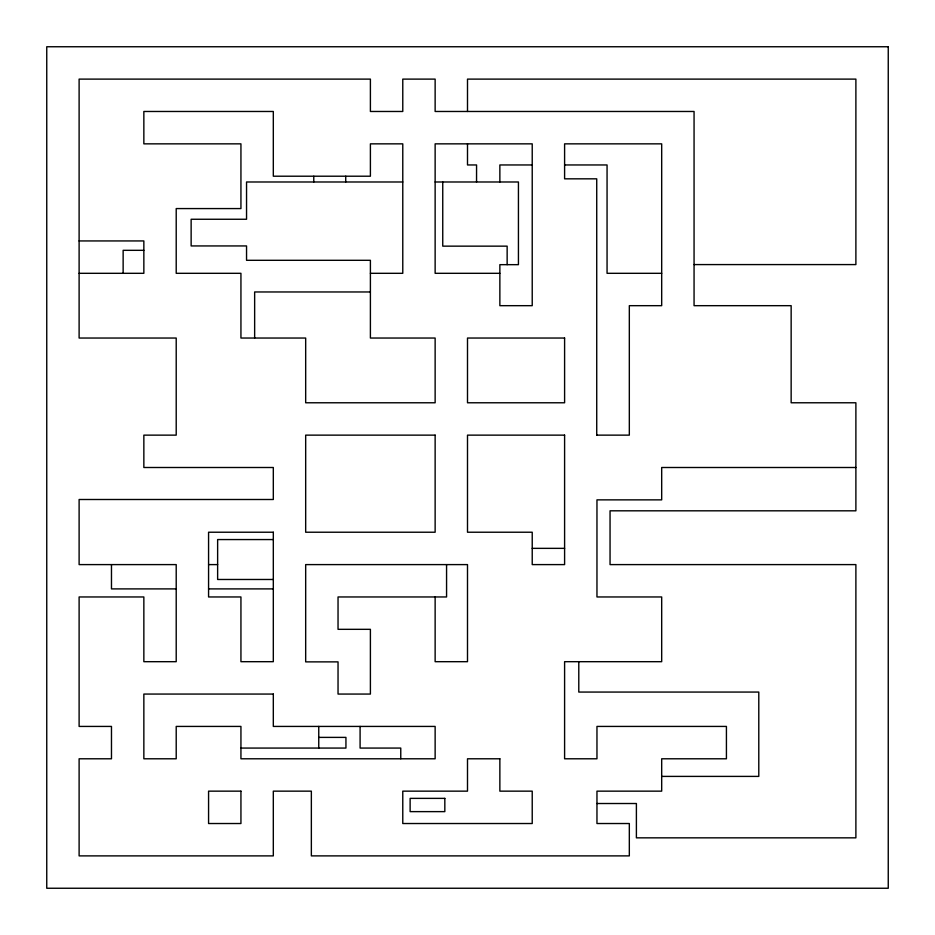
<?xml version="1.0" encoding="UTF-8"?>
<svg xmlns="http://www.w3.org/2000/svg" width="935" height="935" viewBox="0 0 935 935"><rect width="100%" height="100%" fill="white"/><g stroke="black" fill="none" stroke-linecap="round" stroke-linejoin="round"><path stroke-width="1.4" d="M476.546 181.986L476.569 164.957L467.5 164.957L467.5 143.85M532.225 164.957L499.863 164.957L499.863 181.986M564.6 164.957L607.06 164.957L607.06 273.312L661.688 273.312M402.775 181.986L246.548 181.986L246.548 219.257L191.137 219.257L191.137 245.94L246.548 245.94L246.548 260.304L370.4 260.304L370.4 338.038L435.137 338.038L435.137 402.775L305.675 402.775L305.675 338.038L240.938 338.038L240.938 273.312L176.212 273.312L176.212 208.575L240.938 208.575L240.938 143.85L143.85 143.85L143.85 111.475L273.312 111.475L273.312 176.212L370.4 176.212L370.4 143.85L402.775 143.85L402.775 273.312L370.4 273.312M435.137 181.986L518.434 181.986L518.434 264.663L499.863 264.663L499.863 305.675L532.225 305.675L532.225 143.85L435.137 143.85L435.137 273.312L499.863 273.312M79.113 240.938L143.85 240.938L143.85 273.312L79.113 273.312M143.85 250.323L123.139 250.323L123.139 273.312M694.062 264.582L855.887 264.582L855.887 79.113L467.5 79.113L467.5 111.475M370.4 291.965L254.647 291.965L254.647 338.038M596.729 435.137L629.325 435.137L629.325 305.675L661.688 305.675L661.688 143.85L564.6 143.85L564.6 178.83L596.729 178.83L596.729 435.172M855.887 467.5L661.688 467.5L661.688 499.863L596.962 499.863L596.962 596.962L661.688 596.962L661.688 661.688L564.6 661.688L564.6 758.788L596.962 758.788L596.962 726.425L726.425 726.425L726.425 758.788L661.688 758.788L661.688 791.15L596.962 791.15L596.962 823.525L629.325 823.525L629.325 855.887L311.355 855.887L311.355 791.15L273.312 791.15L273.312 855.887L79.113 855.887L79.113 758.788L111.475 758.788L111.475 726.425L79.113 726.425L79.113 596.962L143.85 596.962L143.85 661.688L176.212 661.688L176.212 564.6L79.113 564.6L79.113 499.5L273.312 499.5L273.312 467.5L143.85 467.5L143.85 435.137L176.212 435.137L176.212 338.038L79.113 338.038L79.113 79.113L370.4 79.113L370.4 111.475L402.775 111.475L402.775 79.113L435.137 79.113L435.137 111.475L694.062 111.475L694.062 305.675L791.15 305.675L791.15 402.775L855.887 402.775L855.887 510.814L610.052 510.814L610.052 564.6L855.887 564.6L855.887 837.842L636.396 837.842L636.396 803.516L596.962 803.516M273.312 539.565L217.633 539.565L217.633 579.478L273.312 579.478M532.225 548.354L564.6 548.354M208.575 564.6L217.633 564.6M176.212 588.898L111.475 588.898L111.475 564.6M208.575 588.898L273.312 588.898M318.753 737.388L345.938 737.388L345.938 748.07L240.938 748.07M661.688 776.401L758.788 776.401L758.788 692.064L578.788 692.064L578.788 661.688M507.144 264.663L507.144 246.15L442.746 246.15L442.746 181.986M446.568 564.6L446.568 596.962L338.038 596.962L338.038 629.325L370.4 629.325L370.4 694.062L338.038 694.062L338.038 661.875L305.675 661.875L305.675 564.6L467.5 564.6L467.5 661.688L435.137 661.688L435.137 596.962M400.764 758.788L400.764 748.07L360.092 748.07L360.092 726.425M345.728 176.212L345.728 181.986M318.753 726.425L318.753 748.07M313.774 176.212L313.774 181.986M888.25 46.75L46.75 46.75L46.75 888.25L888.25 888.25L888.25 46.75M564.6 338.038L467.5 338.038L467.5 402.775L564.6 402.775L564.6 338.038M435.137 435.137L305.675 435.137L305.675 532.225L435.137 532.225L435.137 435.137M564.6 435.137L467.5 435.137L467.5 532.225L532.225 532.225L532.225 564.6L564.6 564.6L564.6 435.137M273.312 532.225L208.575 532.225L208.575 596.962L240.938 596.962L240.938 661.688L273.312 661.688L273.312 532.225M273.312 694.062L143.85 694.062L143.85 758.788L176.212 758.788L176.212 726.425L240.938 726.425L240.938 758.788L435.137 758.788L435.137 726.425L273.312 726.425L273.312 694.062M499.863 758.788L467.5 758.788L467.5 791.15L402.775 791.15L402.775 823.525L532.225 823.525L532.225 791.15L499.863 791.15L499.863 758.788M240.938 791.15L208.575 791.15L208.575 823.525L240.938 823.525L240.938 791.15M444.826 798.373L410.126 798.373L410.126 811.627L444.826 811.627L444.826 798.373"/></g></svg>
